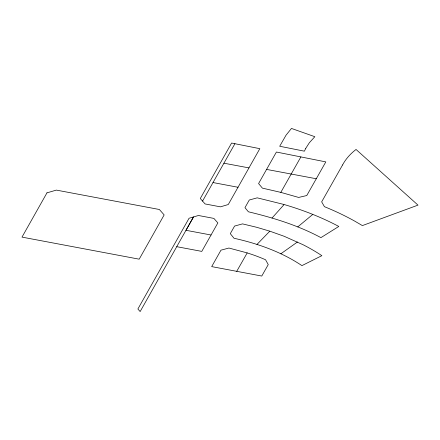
<?xml version="1.0" encoding="UTF-8"?>
<svg xmlns="http://www.w3.org/2000/svg" width="440" height="440" viewBox="0 0 440 440"><rect width="100%" height="100%" fill="white"/><g stroke="black" fill="none" stroke-linecap="round" stroke-linejoin="round"><path stroke-width="0.66" d="M202.554 201.08L234.922 143.715L259.826 148.671L228.267 204.534L220.429 206.839L205.079 203.94L200.294 198.512L231.605 143.044L234.922 143.715M211.041 235.004L217.855 222.921L213.884 218.405L198.457 215.496L189.068 218.246L137.885 308.995L140.145 311.559L193.501 216.948L185.988 230.296L211.041 235.004L201.784 251.389L176.732 246.681M266.585 169.406L258.582 183.563L262.399 188.128L280.819 192.379L298.639 197.439L306.774 195.536L325.815 161.898L276.408 152.031L266.585 169.406L316.277 178.75M280.819 192.379L300.889 156.915M236.726 271.332L247.192 252.912L251.581 254.337A147.103 84.931 0 0 1 265.551 259.754L268.246 264.578L261.778 276.045L211.684 266.613L220.963 250.173L228.927 248.039L247.192 252.912M272.024 218.037L284.136 204.523C302.995 210.073 321.442 217.195 338.805 226.452L320.92 237.639C298.205 225.407 273.372 217.773 248.38 211.783L244.97 207.658L249.282 200.019L257.207 197.84L283.861 204.452M256.971 244.442L269.814 231.176L284.218 236.308L303.012 244.706A198.688 114.714 0 0 1 319.891 254.364L321.855 255.684L301.934 265.623C281.474 251.928 257.901 243.573 233.992 238.249L230.302 233.651L234.586 226.056L242.523 223.883L256.674 227.288L269.814 231.176M297.759 226.919L312.785 214.412M280.852 253.787L297.445 241.995M223.916 163.202L248.958 167.893M213.015 182.551L238.018 187.264M305.784 148.297L304.403 151.184L279.697 146.256L286.011 135.229L291.462 128.442L314.837 136.697L309.386 142.703L305.784 148.297M46.965 192.852L22 237.116L139.189 259.177L164.153 214.918L159.385 209.501L56.353 190.102L46.965 192.852M342.573 164.962L321.668 201.856L324.423 206.674A253.858 146.564 0 0 1 354.695 221.106L362.384 225.588L418 205.123L356.048 149.463C350.57 153.643 345.807 158.851 342.573 164.962"/></g></svg>
